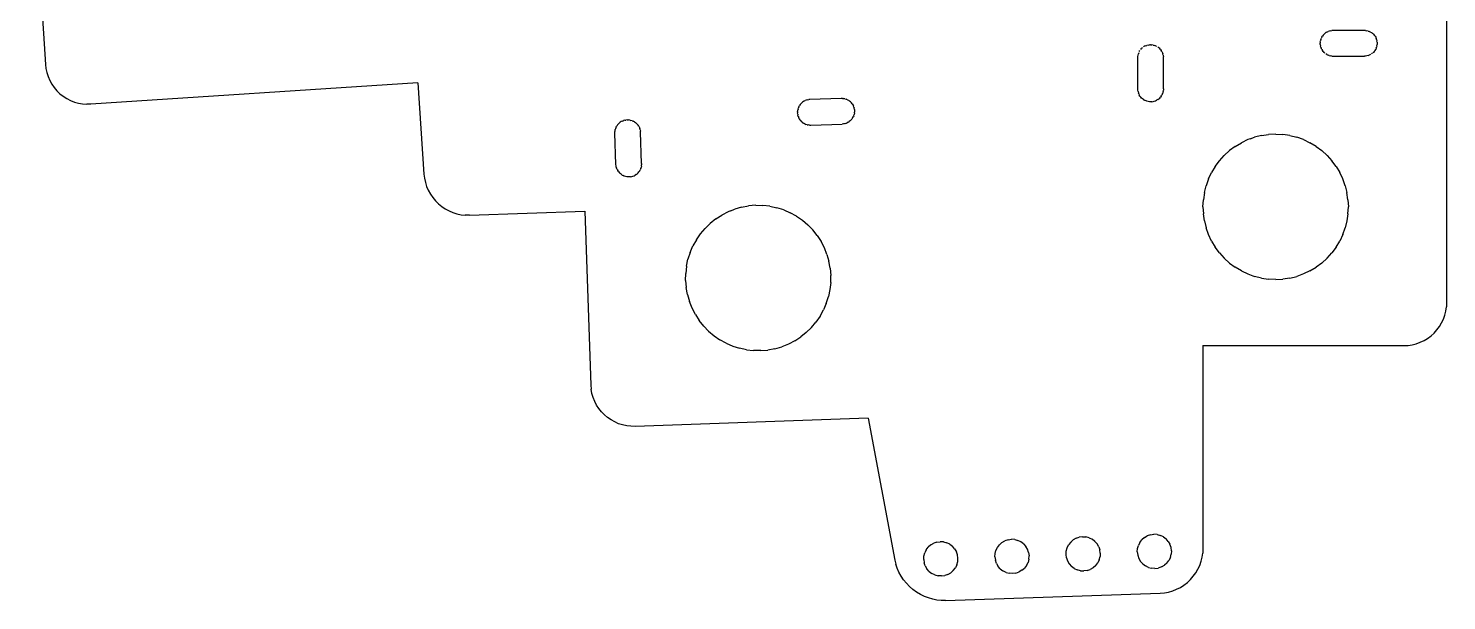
# Model space of a CAD drawing. Extents: x -47 to 67, y -58 to 58.
# Drawn here: x -39.74 to 10.02, y -58.28 to -38.21 of the extents above; entities that cross this region are included whole.
import ezdxf

# ---------------------------------------------------------------- set-up
doc = ezdxf.new("R2010")
doc.units = 0

msp = doc.modelspace()

# ---------------------------------------------------------------- linework, layer by layer
for p, q in [((10.025, -20.462, -0.015), (10.025, -47.833, -0.017)), ((-39.745, -30.339, 0.063), (-39.144, -39.47, 0.06)), ((5.826, -38.336, -0.013), (5.866, -38.318, -0.013)), ((5.908, -38.303, -0.013), (5.866, -38.318, -0.013)), ((5.951, -38.292, -0.013), (5.908, -38.303, -0.013)), ((5.951, -38.292, -0.013), (5.994, -38.285, -0.013)), ((6.039, -38.283, -0.013), (5.994, -38.285, -0.013)), ((7.139, -38.283, -0.013), (6.039, -38.283, -0.013)), ((7.183, -38.285, -0.013), (7.139, -38.283, -0.013)), ((7.183, -38.285, -0.013), (7.226, -38.292, -0.013)), ((7.269, -38.303, -0.013), (7.226, -38.292, -0.013)), ((7.269, -38.303, -0.013), (7.311, -38.318, -0.013)), ((7.351, -38.336, -0.013), (7.311, -38.318, -0.013)), ((-0.535, -38.819, -0.002), (-0.575, -38.838, -0.002)), ((-0.535, -38.819, -0.002), (-0.494, -38.804, -0.002)), ((-0.451, -38.793, -0.002), (-0.494, -38.804, -0.002)), ((-0.451, -38.793, -0.002), (-0.407, -38.787, -0.002)), ((-0.363, -38.784, -0.002), (-0.407, -38.787, -0.002)), ((-0.363, -38.784, -0.002), (-0.319, -38.787, -0.002)), ((-0.275, -38.793, -0.002), (-0.319, -38.787, -0.002)), ((-0.275, -38.793, -0.002), (-0.233, -38.804, -0.002)), ((-0.191, -38.819, -0.002), (-0.233, -38.804, -0.002)), ((-0.191, -38.819, -0.002), (-0.151, -38.838, -0.002)), ((5.591, -38.689, -0.012), (5.589, -38.733, -0.012)), ((5.591, -38.777, -0.012), (5.589, -38.733, -0.012)), ((5.591, -38.689, -0.012), (5.597, -38.645, -0.012)), ((5.591, -38.777, -0.012), (5.597, -38.821, -0.012)), ((5.608, -38.603, -0.012), (5.597, -38.645, -0.012)), ((5.608, -38.603, -0.012), (5.623, -38.561, -0.012)), ((5.642, -38.521, -0.012), (5.623, -38.561, -0.012)), ((5.642, -38.521, -0.012), (5.664, -38.483, -0.012)), ((5.691, -38.448, -0.013), (5.664, -38.483, -0.012)), ((5.691, -38.448, -0.013), (5.753, -38.385, -0.013)), ((5.753, -38.385, -0.013), (5.789, -38.359, -0.013)), ((5.826, -38.336, -0.013), (5.789, -38.359, -0.013)), ((7.351, -38.336, -0.013), (7.389, -38.359, -0.013)), ((7.424, -38.385, -0.013), (7.389, -38.359, -0.013)), ((7.457, -38.415, -0.013), (7.424, -38.385, -0.013)), ((7.457, -38.415, -0.013), (7.486, -38.448, -0.013)), ((7.513, -38.483, -0.013), (7.486, -38.448, -0.013)), ((7.513, -38.483, -0.013), (7.535, -38.521, -0.013)), ((7.535, -38.521, -0.013), (7.554, -38.561, -0.013)), ((7.569, -38.603, -0.013), (7.554, -38.561, -0.013)), ((7.569, -38.603, -0.013), (7.58, -38.645, -0.013)), ((7.586, -38.689, -0.013), (7.58, -38.645, -0.013)), ((7.58, -38.821, -0.012), (7.586, -38.777, -0.013)), ((7.586, -38.689, -0.013), (7.589, -38.733, -0.013)), ((7.589, -38.733, -0.013), (7.586, -38.777, -0.013)), ((-0.813, -39.234, -0.001), (-0.811, -39.19, -0.002)), ((-0.813, -40.334, 0), (-0.813, -39.234, -0.001)), ((-0.811, -39.19, -0.002), (-0.805, -39.147, -0.002)), ((-0.805, -39.147, -0.002), (-0.794, -39.104, -0.002)), ((-0.779, -39.062, -0.002), (-0.794, -39.104, -0.002)), ((-0.76, -39.022, -0.002), (-0.737, -38.984, -0.002)), ((-0.711, -38.949, -0.002), (-0.681, -38.916, -0.002)), ((-0.649, -38.887, -0.002), (-0.681, -38.916, -0.002)), ((-0.575, -38.838, -0.002), (-0.613, -38.86, -0.002)), ((-0.113, -38.86, -0.002), (-0.078, -38.887, -0.002)), ((-0.045, -38.916, -0.002), (-0.078, -38.887, -0.002)), ((-0.015, -38.949, -0.002), (-0.045, -38.916, -0.002)), ((-0.015, -38.949, -0.002), (0.011, -38.984, -0.002)), ((0.034, -39.022, -0.002), (0.011, -38.984, -0.002)), ((0.034, -39.022, -0.002), (0.052, -39.062, -0.002)), ((0.052, -39.062, -0.002), (0.067, -39.104, -0.002)), ((0.078, -39.147, -0.002), (0.067, -39.104, -0.002)), ((0.078, -39.147, -0.002), (0.085, -39.19, -0.002)), ((0.087, -39.234, -0.002), (0.085, -39.19, -0.002)), ((0.087, -40.334, 0), (0.087, -39.234, -0.002)), ((5.608, -38.864, -0.012), (5.597, -38.821, -0.012)), ((5.608, -38.864, -0.012), (5.623, -38.905, -0.012)), ((5.642, -38.945, -0.012), (5.623, -38.905, -0.012)), ((5.642, -38.945, -0.012), (5.664, -38.983, -0.012)), ((5.691, -39.019, -0.012), (5.664, -38.983, -0.012)), ((5.691, -39.019, -0.012), (5.72, -39.051, -0.012)), ((5.753, -39.081, -0.012), (5.72, -39.051, -0.012)), ((5.826, -39.13, -0.011), (5.789, -39.107, -0.012)), ((5.826, -39.13, -0.011), (5.866, -39.149, -0.011)), ((5.908, -39.164, -0.011), (5.866, -39.149, -0.011)), ((5.908, -39.164, -0.011), (5.951, -39.175, -0.011)), ((5.994, -39.181, -0.011), (5.951, -39.175, -0.011)), ((5.994, -39.181, -0.011), (6.039, -39.183, -0.011)), ((6.039, -39.183, -0.011), (7.139, -39.183, -0.012)), ((7.183, -39.181, -0.012), (7.139, -39.183, -0.012)), ((7.226, -39.175, -0.012), (7.183, -39.181, -0.012)), ((7.269, -39.164, -0.012), (7.226, -39.175, -0.012)), ((7.269, -39.164, -0.012), (7.311, -39.149, -0.012)), ((7.351, -39.13, -0.012), (7.311, -39.149, -0.012)), ((7.424, -39.081, -0.012), (7.389, -39.107, -0.012)), ((7.445, -39.062, -0.012), (7.457, -39.051, -0.012)), ((7.486, -39.019, -0.012), (7.457, -39.051, -0.012)), ((7.513, -38.983, -0.012), (7.486, -39.019, -0.012)), ((7.513, -38.983, -0.012), (7.535, -38.945, -0.012)), ((7.554, -38.905, -0.012), (7.535, -38.945, -0.012)), ((7.554, -38.905, -0.012), (7.569, -38.864, -0.012)), ((7.58, -38.821, -0.012), (7.569, -38.864, -0.012)), ((-39.144, -39.47, 0.06), (-39.127, -39.616, 0.06)), ((-39.127, -39.616, 0.06), (-39.096, -39.76, 0.06)), ((-39.096, -39.76, 0.06), (-39.051, -39.9, 0.059)), ((-39.051, -39.9, 0.059), (-38.992, -40.035, 0.059)), ((-38.992, -40.035, 0.059), (-38.921, -40.164, 0.059)), ((-38.921, -40.164, 0.059), (-38.837, -40.285, 0.059)), ((-38.837, -40.285, 0.059), (-38.742, -40.397, 0.059)), ((-26.08, -40.113, 0.038), (-37.549, -40.868, 0.057)), ((-26.08, -40.113, 0.038), (-25.862, -43.321, 0.037)), ((-38.742, -40.397, 0.059), (-38.636, -40.499, 0.059)), ((-38.636, -40.499, 0.059), (-38.521, -40.591, 0.058)), ((-38.521, -40.591, 0.058), (-38.397, -40.671, 0.058)), ((-38.397, -40.671, 0.058), (-38.266, -40.738, 0.058)), ((-38.266, -40.738, 0.058), (-38.129, -40.792, 0.058)), ((-38.129, -40.792, 0.058), (-37.987, -40.832, 0.057)), ((-12.6, -40.816, 0.066), (-12.565, -40.788, 0.066)), ((-12.528, -40.764, 0.065), (-12.565, -40.788, 0.066)), ((-12.528, -40.764, 0.065), (-12.489, -40.744, 0.065)), ((-12.448, -40.727, 0.065), (-12.489, -40.744, 0.065)), ((-12.406, -40.715, 0.065), (-12.448, -40.727, 0.065)), ((-12.406, -40.715, 0.065), (-12.362, -40.707, 0.065)), ((-12.318, -40.704, 0.065), (-12.362, -40.707, 0.065)), ((-11.219, -40.665, 0.065), (-12.318, -40.704, 0.065)), ((-11.175, -40.666, 0.065), (-11.219, -40.665, 0.065)), ((-11.175, -40.666, 0.065), (-11.131, -40.671, 0.065)), ((-11.088, -40.68, 0.065), (-11.131, -40.671, 0.065)), ((-11.088, -40.68, 0.065), (-11.045, -40.693, 0.065)), ((-11.005, -40.711, 0.065), (-11.045, -40.693, 0.065)), ((-11.005, -40.711, 0.065), (-10.966, -40.732, 0.065)), ((-10.93, -40.757, 0.065), (-10.966, -40.732, 0.065)), ((-10.896, -40.786, 0.065), (-10.93, -40.757, 0.065)), ((-10.896, -40.786, 0.065), (-10.865, -40.817, 0.065)), ((-0.811, -40.379, 0), (-0.813, -40.334, 0)), ((-0.805, -40.422, 0), (-0.811, -40.379, 0)), ((-0.805, -40.422, 0), (-0.794, -40.465, 0.001)), ((-0.779, -40.507, 0.001), (-0.794, -40.465, 0.001)), ((-0.779, -40.507, 0.001), (-0.76, -40.547, 0.001)), ((-0.737, -40.584, 0.001), (-0.76, -40.547, 0.001)), ((-0.737, -40.584, 0.001), (-0.711, -40.62, 0.001)), ((-0.681, -40.653, 0.001), (-0.711, -40.62, 0.001)), ((-0.649, -40.682, 0.001), (-0.681, -40.653, 0.001)), ((-0.613, -40.709, 0.001), (-0.649, -40.682, 0.001)), ((-0.613, -40.709, 0.001), (-0.575, -40.731, 0.001)), ((-0.494, -40.765, 0.001), (-0.575, -40.731, 0.001)), ((-0.451, -40.776, 0.001), (-0.494, -40.765, 0.001)), ((-0.407, -40.782, 0.001), (-0.451, -40.776, 0.001)), ((-0.363, -40.784, 0.001), (-0.407, -40.782, 0.001)), ((-0.319, -40.782, 0.001), (-0.363, -40.784, 0.001)), ((-0.319, -40.782, 0.001), (-0.275, -40.776, 0.001)), ((-0.275, -40.776, 0.001), (-0.233, -40.765, 0.001)), ((-0.233, -40.765, 0.001), (-0.191, -40.75, 0.001)), ((-0.191, -40.75, 0.001), (-0.151, -40.731, 0.001)), ((-0.113, -40.709, 0.001), (-0.151, -40.731, 0.001)), ((-0.113, -40.709, 0.001), (-0.078, -40.682, 0.001)), ((-0.078, -40.682, 0.001), (-0.045, -40.653, 0.001)), ((-0.045, -40.653, 0.001), (-0.015, -40.62, 0.001)), ((0.011, -40.584, 0), (-0.015, -40.62, 0.001)), ((0.011, -40.584, 0), (0.034, -40.547, 0)), ((0.052, -40.507, 0), (0.034, -40.547, 0)), ((0.052, -40.507, 0), (0.067, -40.465, 0)), ((0.078, -40.422, 0), (0.067, -40.465, 0)), ((0.078, -40.422, 0), (0.085, -40.379, 0)), ((0.087, -40.334, 0), (0.085, -40.379, 0)), ((-37.987, -40.832, 0.057), (-37.843, -40.859, 0.057)), ((-37.843, -40.859, 0.057), (-37.696, -40.871, 0.057)), ((-37.549, -40.868, 0.057), (-37.696, -40.871, 0.057)), ((-12.751, -41.125, 0.066), (-12.752, -41.169, 0.066)), ((-12.748, -41.213, 0.066), (-12.752, -41.169, 0.066)), ((-12.751, -41.125, 0.066), (-12.747, -41.081, 0.066)), ((-12.748, -41.213, 0.066), (-12.74, -41.256, 0.066)), ((-12.737, -41.038, 0.066), (-12.747, -41.081, 0.066)), ((-12.728, -41.299, 0.066), (-12.74, -41.256, 0.066)), ((-12.737, -41.038, 0.066), (-12.724, -40.996, 0.066)), ((-12.728, -41.299, 0.066), (-12.712, -41.34, 0.066)), ((-12.706, -40.955, 0.066), (-12.724, -40.996, 0.066)), ((-12.706, -40.955, 0.066), (-12.685, -40.916, 0.066)), ((-12.66, -40.88, 0.066), (-12.685, -40.916, 0.066)), ((-12.66, -40.88, 0.066), (-12.631, -40.846, 0.066)), ((-12.631, -40.846, 0.066), (-12.6, -40.816, 0.066)), ((-10.838, -40.852, 0.065), (-10.865, -40.817, 0.065)), ((-10.838, -40.852, 0.065), (-10.814, -40.889, 0.065)), ((-10.814, -40.889, 0.065), (-10.794, -40.928, 0.065)), ((-10.782, -41.272, 0.066), (-10.799, -41.313, 0.066)), ((-10.777, -40.969, 0.065), (-10.794, -40.928, 0.065)), ((-10.782, -41.272, 0.066), (-10.768, -41.23, 0.066)), ((-10.777, -40.969, 0.065), (-10.765, -41.012, 0.065)), ((-10.759, -41.187, 0.066), (-10.768, -41.23, 0.066)), ((-10.757, -41.055, 0.065), (-10.765, -41.012, 0.065)), ((-10.759, -41.187, 0.066), (-10.754, -41.143, 0.066)), ((-10.757, -41.055, 0.065), (-10.753, -41.099, 0.066)), ((-10.753, -41.099, 0.066), (-10.754, -41.143, 0.066)), ((-19.163, -41.841, 0.028), (-19.158, -41.797, 0.028)), ((-19.158, -41.797, 0.028), (-19.149, -41.754, 0.028)), ((-19.135, -41.712, 0.028), (-19.149, -41.754, 0.028)), ((-19.135, -41.712, 0.028), (-19.118, -41.671, 0.028)), ((-19.118, -41.671, 0.028), (-19.096, -41.633, 0.028)), ((-19.071, -41.596, 0.028), (-19.096, -41.633, 0.028)), ((-19.071, -41.596, 0.028), (-19.043, -41.563, 0.027)), ((-19.011, -41.532, 0.027), (-19.043, -41.563, 0.027)), ((-19.011, -41.532, 0.027), (-18.977, -41.504, 0.027)), ((-18.94, -41.48, 0.027), (-18.977, -41.504, 0.027)), ((-18.9, -41.46, 0.027), (-18.94, -41.48, 0.027)), ((-18.9, -41.46, 0.027), (-18.859, -41.444, 0.027)), ((-18.817, -41.432, 0.027), (-18.859, -41.444, 0.027)), ((-18.817, -41.432, 0.027), (-18.773, -41.424, 0.027)), ((-18.729, -41.42, 0.027), (-18.773, -41.424, 0.027)), ((-18.729, -41.42, 0.027), (-18.685, -41.421, 0.027)), ((-18.641, -41.425, 0.027), (-18.685, -41.421, 0.027)), ((-18.641, -41.425, 0.027), (-18.598, -41.435, 0.027)), ((-18.556, -41.448, 0.027), (-18.598, -41.435, 0.027)), ((-18.556, -41.448, 0.027), (-18.516, -41.466, 0.027)), ((-18.477, -41.487, 0.027), (-18.516, -41.466, 0.027)), ((-18.477, -41.487, 0.027), (-18.44, -41.512, 0.027)), ((-18.407, -41.541, 0.027), (-18.44, -41.512, 0.027)), ((-18.376, -41.572, 0.027), (-18.407, -41.541, 0.027)), ((-18.376, -41.572, 0.027), (-18.348, -41.607, 0.027)), ((-18.324, -41.644, 0.027), (-18.348, -41.607, 0.027)), ((-18.324, -41.644, 0.027), (-18.304, -41.683, 0.027)), ((-18.304, -41.683, 0.027), (-18.288, -41.724, 0.028)), ((-18.276, -41.766, 0.028), (-18.288, -41.724, 0.028)), ((-18.276, -41.766, 0.028), (-18.268, -41.81, 0.028)), ((-12.692, -41.379, 0.067), (-12.712, -41.34, 0.066)), ((-12.692, -41.379, 0.067), (-12.668, -41.416, 0.067)), ((-12.64, -41.451, 0.067), (-12.668, -41.416, 0.067)), ((-12.64, -41.451, 0.067), (-12.609, -41.482, 0.067)), ((-12.576, -41.511, 0.067), (-12.609, -41.482, 0.067)), ((-12.576, -41.511, 0.067), (-12.539, -41.536, 0.067)), ((-12.501, -41.557, 0.067), (-12.539, -41.536, 0.067)), ((-12.501, -41.557, 0.067), (-12.46, -41.575, 0.067)), ((-12.418, -41.588, 0.067), (-12.46, -41.575, 0.067)), ((-12.418, -41.588, 0.067), (-12.375, -41.597, 0.067)), ((-12.331, -41.602, 0.067), (-12.375, -41.597, 0.067)), ((-12.331, -41.602, 0.067), (-12.287, -41.603, 0.067)), ((-12.287, -41.603, 0.067), (-11.187, -41.565, 0.066)), ((-11.143, -41.561, 0.066), (-11.187, -41.565, 0.066)), ((-11.1, -41.553, 0.066), (-11.143, -41.561, 0.066)), ((-11.057, -41.541, 0.066), (-11.1, -41.553, 0.066)), ((-11.057, -41.541, 0.066), (-11.016, -41.524, 0.066)), ((-10.977, -41.504, 0.066), (-11.016, -41.524, 0.066)), ((-10.977, -41.504, 0.066), (-10.94, -41.48, 0.066)), ((-10.906, -41.453, 0.066), (-10.94, -41.48, 0.066)), ((-10.906, -41.453, 0.066), (-10.885, -41.433, 0.066)), ((-10.885, -41.433, 0.066), (-10.874, -41.422, 0.066)), ((-10.845, -41.388, 0.066), (-10.874, -41.422, 0.066)), ((-10.82, -41.352, 0.066), (-10.845, -41.388, 0.066)), ((-10.82, -41.352, 0.066), (-10.799, -41.313, 0.066)), ((-19.163, -41.885, 0.028), (-19.163, -41.841, 0.028)), ((-19.125, -42.985, 0.03), (-19.163, -41.885, 0.028)), ((-18.264, -41.854, 0.028), (-18.268, -41.81, 0.028)), ((-18.226, -42.953, 0.03), (-18.264, -41.854, 0.028)), ((2.608, -42.347, -0.004), (2.822, -42.218, -0.004)), ((3.049, -42.111, -0.004), (2.822, -42.218, -0.004)), ((3.132, -42.081, -0.004), (3.049, -42.111, -0.004)), ((3.132, -42.081, -0.004), (3.284, -42.027, -0.005)), ((3.527, -41.966, -0.005), (3.284, -42.027, -0.005)), ((3.527, -41.966, -0.005), (3.775, -41.929, -0.005)), ((4.025, -41.917, -0.006), (3.775, -41.929, -0.005)), ((4.025, -41.917, -0.006), (4.274, -41.929, -0.006)), ((4.522, -41.966, -0.007), (4.274, -41.929, -0.006)), ((4.522, -41.966, -0.007), (4.765, -42.027, -0.007)), ((5, -42.111, -0.007), (4.765, -42.027, -0.007)), ((5, -42.111, -0.007), (5.227, -42.218, -0.008)), ((5.441, -42.347, -0.008), (5.227, -42.218, -0.008)), ((2.053, -42.849, -0.003), (2.221, -42.664, -0.003)), ((2.221, -42.664, -0.003), (2.407, -42.496, -0.003)), ((2.608, -42.347, -0.004), (2.407, -42.496, -0.003)), ((5.441, -42.347, -0.008), (5.642, -42.496, -0.009)), ((5.642, -42.496, -0.009), (5.828, -42.664, -0.009)), ((5.828, -42.664, -0.009), (5.996, -42.849, -0.009)), ((-19.121, -43.029, 0.03), (-19.125, -42.985, 0.03)), ((-19.113, -43.072, 0.03), (-19.121, -43.029, 0.03)), ((-19.113, -43.072, 0.03), (-19.101, -43.115, 0.03)), ((-19.085, -43.156, 0.03), (-19.101, -43.115, 0.03)), ((-19.085, -43.156, 0.03), (-19.064, -43.195, 0.03)), ((-19.04, -43.232, 0.03), (-19.064, -43.195, 0.03)), ((-19.04, -43.232, 0.03), (-19.013, -43.266, 0.03)), ((-18.982, -43.298, 0.03), (-19.013, -43.266, 0.03)), ((-18.948, -43.327, 0.03), (-18.982, -43.298, 0.03)), ((-18.378, -43.307, 0.03), (-18.346, -43.276, 0.03)), ((-18.346, -43.276, 0.03), (-18.318, -43.242, 0.03)), ((-18.293, -43.206, 0.03), (-18.318, -43.242, 0.03)), ((-18.293, -43.206, 0.03), (-18.271, -43.167, 0.03)), ((-18.254, -43.127, 0.03), (-18.271, -43.167, 0.03)), ((-18.254, -43.127, 0.03), (-18.24, -43.084, 0.03)), ((-18.231, -43.041, 0.03), (-18.24, -43.084, 0.03)), ((-18.231, -43.041, 0.03), (-18.226, -42.997, 0.03)), ((-18.226, -42.953, 0.03), (-18.226, -42.997, 0.03)), ((1.669, -43.491, -0.002), (1.776, -43.265, -0.003)), ((1.904, -43.05, -0.003), (1.776, -43.265, -0.003)), ((1.904, -43.05, -0.003), (2.053, -42.849, -0.003)), ((6.145, -43.05, -0.01), (5.996, -42.849, -0.009)), ((6.145, -43.05, -0.01), (6.273, -43.265, -0.01)), ((6.38, -43.491, -0.01), (6.273, -43.265, -0.01)), ((-25.862, -43.321, 0.037), (-25.846, -43.467, 0.037)), ((-25.846, -43.467, 0.037), (-25.814, -43.612, 0.037)), ((-25.814, -43.612, 0.037), (-25.769, -43.753, 0.037)), ((-25.769, -43.753, 0.037), (-25.711, -43.889, 0.037)), ((-18.912, -43.352, 0.03), (-18.948, -43.327, 0.03)), ((-18.912, -43.352, 0.03), (-18.873, -43.373, 0.03)), ((-18.833, -43.39, 0.03), (-18.873, -43.373, 0.03)), ((-18.791, -43.404, 0.03), (-18.833, -43.39, 0.03)), ((-18.748, -43.413, 0.03), (-18.791, -43.404, 0.03)), ((-18.704, -43.418, 0.03), (-18.748, -43.413, 0.03)), ((-18.66, -43.419, 0.03), (-18.704, -43.418, 0.03)), ((-18.616, -43.415, 0.03), (-18.66, -43.419, 0.03)), ((-18.616, -43.415, 0.03), (-18.572, -43.407, 0.03)), ((-18.572, -43.407, 0.03), (-18.53, -43.395, 0.03)), ((-18.53, -43.395, 0.03), (-18.489, -43.378, 0.03)), ((-18.489, -43.378, 0.03), (-18.449, -43.358, 0.03)), ((-18.412, -43.334, 0.03), (-18.449, -43.358, 0.03)), ((-18.412, -43.334, 0.03), (-18.378, -43.307, 0.03)), ((1.524, -43.969, -0.002), (1.584, -43.727, -0.002)), ((1.669, -43.491, -0.002), (1.584, -43.727, -0.002)), ((6.465, -43.727, -0.01), (6.38, -43.491, -0.01)), ((6.465, -43.727, -0.01), (6.526, -43.969, -0.01)), ((-25.711, -43.889, 0.037), (-25.639, -44.02, 0.037)), ((-25.639, -44.02, 0.037), (-25.555, -44.143, 0.036)), ((-25.555, -44.143, 0.036), (-25.46, -44.258, 0.036)), ((-25.46, -44.258, 0.036), (-25.354, -44.364, 0.036)), ((1.475, -44.467, -0.002), (1.487, -44.217, -0.002)), ((1.524, -43.969, -0.002), (1.487, -44.217, -0.002)), ((6.562, -44.217, -0.011), (6.526, -43.969, -0.01)), ((6.562, -44.217, -0.011), (6.575, -44.467, -0.011)), ((-25.354, -44.364, 0.036), (-25.238, -44.459, 0.036)), ((-25.238, -44.459, 0.036), (-25.114, -44.542, 0.036)), ((-25.114, -44.542, 0.036), (-24.983, -44.613, 0.035)), ((-24.983, -44.613, 0.035), (-24.846, -44.671, 0.035)), ((-24.846, -44.671, 0.035), (-24.704, -44.716, 0.035)), ((-24.704, -44.716, 0.035), (-24.559, -44.747, 0.035)), ((-24.559, -44.747, 0.035), (-24.412, -44.763, 0.034)), ((-24.265, -44.765, 0.034), (-24.412, -44.763, 0.034)), ((-24.265, -44.765, 0.034), (-20.219, -44.624, 0.028)), ((-20.219, -44.624, 0.028), (-20.006, -50.72, 0.043)), ((-15.623, -44.893, 0.074), (-15.413, -44.757, 0.074)), ((-15.19, -44.642, 0.074), (-15.413, -44.757, 0.074)), ((-15.109, -44.61, 0.073), (-15.19, -44.642, 0.074)), ((-15.109, -44.61, 0.073), (-14.958, -44.55, 0.073)), ((-14.717, -44.481, 0.073), (-14.958, -44.55, 0.073)), ((-14.717, -44.481, 0.073), (-14.471, -44.435, 0.072)), ((-14.222, -44.414, 0.072), (-14.471, -44.435, 0.072)), ((-14.222, -44.414, 0.072), (-13.972, -44.418, 0.072)), ((-13.723, -44.446, 0.071), (-13.972, -44.418, 0.072)), ((-13.723, -44.446, 0.071), (-13.478, -44.498, 0.071)), ((-13.24, -44.574, 0.07), (-13.478, -44.498, 0.071)), ((-13.24, -44.574, 0.07), (-13.01, -44.673, 0.07)), ((-12.791, -44.794, 0.07), (-13.01, -44.673, 0.07)), ((1.475, -44.467, -0.002), (1.487, -44.717, -0.002)), ((1.524, -44.964, -0.003), (1.487, -44.717, -0.002)), ((6.562, -44.717, -0.011), (6.526, -44.964, -0.011)), ((6.562, -44.717, -0.011), (6.575, -44.467, -0.011)), ((-16.159, -45.415, 0.075), (-15.998, -45.224, 0.075)), ((-15.998, -45.224, 0.075), (-15.819, -45.049, 0.074)), ((-15.623, -44.893, 0.074), (-15.819, -45.049, 0.074)), ((-12.791, -44.794, 0.07), (-12.585, -44.936, 0.069)), ((-12.585, -44.936, 0.069), (-12.394, -45.098, 0.069)), ((-12.394, -45.098, 0.069), (-12.22, -45.277, 0.069)), ((-12.064, -45.473, 0.068), (-12.22, -45.277, 0.069)), ((1.524, -44.964, -0.003), (1.584, -45.207, -0.003)), ((1.669, -45.443, -0.003), (1.584, -45.207, -0.003)), ((6.38, -45.443, -0.011), (6.465, -45.207, -0.011)), ((6.526, -44.964, -0.011), (6.465, -45.207, -0.011)), ((-16.301, -45.621, 0.075), (-16.423, -45.84, 0.075)), ((-16.301, -45.621, 0.075), (-16.159, -45.415, 0.075)), ((-12.064, -45.473, 0.068), (-11.927, -45.683, 0.068)), ((-11.813, -45.905, 0.068), (-11.927, -45.683, 0.068)), ((1.776, -45.669, -0.003), (1.669, -45.443, -0.003)), ((1.776, -45.669, -0.003), (1.904, -45.884, -0.003)), ((6.145, -45.884, -0.01), (6.273, -45.669, -0.011)), ((6.38, -45.443, -0.011), (6.273, -45.669, -0.011)), ((-16.522, -46.07, 0.075), (-16.598, -46.308, 0.075)), ((-16.522, -46.07, 0.075), (-16.423, -45.84, 0.075)), ((-11.72, -46.138, 0.067), (-11.813, -45.905, 0.068)), ((-11.72, -46.138, 0.067), (-11.651, -46.378, 0.067)), ((2.053, -46.085, -0.004), (1.904, -45.884, -0.003)), ((2.053, -46.085, -0.004), (2.221, -46.27, -0.004)), ((2.221, -46.27, -0.004), (2.407, -46.438, -0.004)), ((5.828, -46.27, -0.01), (5.642, -46.438, -0.01)), ((5.828, -46.27, -0.01), (5.996, -46.085, -0.01)), ((6.145, -45.884, -0.01), (5.996, -46.085, -0.01)), ((-16.65, -46.553, 0.075), (-16.678, -46.802, 0.075)), ((-16.65, -46.553, 0.075), (-16.598, -46.308, 0.075)), ((-11.606, -46.624, 0.067), (-11.651, -46.378, 0.067)), ((-11.606, -46.624, 0.067), (-11.585, -46.874, 0.067)), ((2.407, -46.438, -0.004), (2.608, -46.587, -0.005)), ((2.822, -46.716, -0.005), (2.608, -46.587, -0.005)), ((2.822, -46.716, -0.005), (3.049, -46.823, -0.006)), ((5.227, -46.716, -0.009), (5, -46.823, -0.009)), ((5.227, -46.716, -0.009), (5.441, -46.587, -0.009)), ((5.642, -46.438, -0.01), (5.441, -46.587, -0.009)), ((-16.681, -47.052, 0.075), (-16.678, -46.802, 0.075)), ((-16.681, -47.052, 0.075), (-16.66, -47.301, 0.075)), ((-11.588, -47.124, 0.067), (-11.616, -47.373, 0.067)), ((-11.588, -47.124, 0.067), (-11.585, -46.874, 0.067)), ((3.049, -46.823, -0.006), (3.284, -46.907, -0.006)), ((3.527, -46.968, -0.006), (3.284, -46.907, -0.006)), ((3.527, -46.968, -0.006), (3.775, -47.005, -0.007)), ((4.025, -47.017, -0.007), (3.775, -47.005, -0.007)), ((4.025, -47.017, -0.007), (4.274, -47.005, -0.008)), ((4.522, -46.968, -0.008), (4.274, -47.005, -0.008)), ((4.522, -46.968, -0.008), (4.765, -46.907, -0.008)), ((5, -46.823, -0.009), (4.765, -46.907, -0.008)), ((-16.615, -47.547, 0.075), (-16.66, -47.301, 0.075)), ((-16.615, -47.547, 0.075), (-16.546, -47.788, 0.075)), ((-11.745, -47.856, 0.067), (-11.668, -47.617, 0.067)), ((-11.616, -47.373, 0.067), (-11.668, -47.617, 0.067)), ((-16.453, -48.02, 0.075), (-16.546, -47.788, 0.075)), ((-16.339, -48.243, 0.074), (-16.453, -48.02, 0.075)), ((-16.339, -48.243, 0.074), (-16.203, -48.453, 0.074)), ((-11.965, -48.305, 0.067), (-11.844, -48.086, 0.067)), ((-11.745, -47.856, 0.067), (-11.844, -48.086, 0.067)), ((9.91, -48.407, -0.017), (9.96, -48.268, -0.017)), ((9.96, -48.268, -0.017), (9.996, -48.126, -0.017)), ((9.996, -48.126, -0.017), (10.017, -47.98, -0.017)), ((10.025, -47.833, -0.017), (10.017, -47.98, -0.017)), ((-16.047, -48.648, 0.074), (-16.203, -48.453, 0.074)), ((-16.047, -48.648, 0.074), (-15.872, -48.828, 0.073)), ((-12.268, -48.702, 0.068), (-12.448, -48.876, 0.068)), ((-12.268, -48.702, 0.068), (-12.107, -48.511, 0.067)), ((-11.965, -48.305, 0.067), (-12.107, -48.511, 0.067)), ((9.684, -48.785, -0.016), (9.772, -48.666, -0.016)), ((9.772, -48.666, -0.016), (9.847, -48.54, -0.016)), ((9.847, -48.54, -0.016), (9.91, -48.407, -0.017)), ((-15.872, -48.828, 0.073), (-15.681, -48.989, 0.073)), ((-15.681, -48.989, 0.073), (-15.475, -49.131, 0.073)), ((-15.256, -49.252, 0.072), (-15.475, -49.131, 0.073)), ((-15.256, -49.252, 0.072), (-15.026, -49.351, 0.072)), ((-12.853, -49.168, 0.068), (-13.076, -49.283, 0.069)), ((-12.853, -49.168, 0.068), (-12.643, -49.032, 0.068)), ((-12.448, -48.876, 0.068), (-12.643, -49.032, 0.068)), ((8.817, -49.304, -0.016), (8.96, -49.268, -0.016)), ((8.96, -49.268, -0.016), (9.099, -49.219, -0.016)), ((9.099, -49.219, -0.016), (9.232, -49.156, -0.016)), ((9.232, -49.156, -0.016), (9.358, -49.08, -0.016)), ((9.358, -49.08, -0.016), (9.476, -48.992, -0.016)), ((9.476, -48.992, -0.016), (9.585, -48.894, -0.016)), ((9.585, -48.894, -0.016), (9.684, -48.785, -0.016)), ((-15.026, -49.351, 0.072), (-14.788, -49.427, 0.072)), ((-14.543, -49.48, 0.071), (-14.788, -49.427, 0.072)), ((-14.543, -49.48, 0.071), (-14.294, -49.508, 0.071)), ((-14.044, -49.511, 0.07), (-14.294, -49.508, 0.071)), ((-14.044, -49.511, 0.07), (-13.795, -49.49, 0.07)), ((-13.549, -49.445, 0.07), (-13.795, -49.49, 0.07)), ((-13.549, -49.445, 0.07), (-13.308, -49.376, 0.069)), ((-13.076, -49.283, 0.069), (-13.308, -49.376, 0.069)), ((1.475, -49.333, -0.009), (8.525, -49.333, -0.016)), ((1.475, -49.333, -0.009), (1.475, -56.464, -0.002)), ((8.525, -49.333, -0.016), (8.672, -49.326, -0.016)), ((8.672, -49.326, -0.016), (8.817, -49.304, -0.016)), ((-20.006, -50.72, 0.043), (-19.993, -50.867, 0.044)), ((-19.967, -51.012, 0.044), (-19.993, -50.867, 0.044)), ((-19.926, -51.153, 0.044), (-19.967, -51.012, 0.044)), ((-19.872, -51.29, 0.045), (-19.926, -51.153, 0.044)), ((-19.804, -51.421, 0.045), (-19.872, -51.29, 0.045)), ((-19.724, -51.544, 0.045), (-19.804, -51.421, 0.045)), ((-19.632, -51.659, 0.045), (-19.724, -51.544, 0.045)), ((-19.53, -51.765, 0.045), (-19.632, -51.659, 0.045)), ((-19.417, -51.86, 0.045), (-19.53, -51.765, 0.045)), ((-19.296, -51.943, 0.045), (-19.417, -51.86, 0.045)), ((-19.167, -52.014, 0.045), (-19.296, -51.943, 0.045)), ((-19.032, -52.073, 0.045), (-19.167, -52.014, 0.045)), ((-18.892, -52.117, 0.045), (-19.032, -52.073, 0.045)), ((-18.748, -52.148, 0.045), (-18.892, -52.117, 0.045)), ((-18.601, -52.165, 0.045), (-18.748, -52.148, 0.045)), ((-18.454, -52.167, 0.045), (-18.601, -52.165, 0.045)), ((-10.277, -51.881, 0.034), (-18.454, -52.167, 0.045)), ((-10.277, -51.881, 0.034), (-9.34, -56.857, 0.022)), ((-7.864, -56.23, 0.007), (-7.975, -56.268, 0.007)), ((-7.864, -56.23, 0.007), (-7.747, -56.214, 0.007)), ((-7.63, -56.222, 0.006), (-7.747, -56.214, 0.007)), ((-7.63, -56.222, 0.006), (-7.516, -56.252, 0.006)), ((-5.579, -56.24, 0.005), (-5.477, -56.181, 0.005)), ((-5.365, -56.143, 0.005), (-5.477, -56.181, 0.005)), ((-5.365, -56.143, 0.005), (-5.249, -56.127, 0.005)), ((-5.132, -56.134, 0.005), (-5.249, -56.127, 0.005)), ((-5.132, -56.134, 0.005), (-5.018, -56.165, 0.005)), ((-4.912, -56.216, 0.005), (-5.018, -56.165, 0.005)), ((-4.819, -56.288, 0.005), (-4.912, -56.216, 0.005)), ((-3.168, -56.23, 0.003), (-3.24, -56.324, 0.004)), ((-3.168, -56.23, 0.003), (-3.08, -56.152, 0.003)), ((-2.978, -56.093, 0.003), (-3.08, -56.152, 0.003)), ((-2.978, -56.093, 0.003), (-2.867, -56.055, 0.003)), ((-2.75, -56.04, 0.003), (-2.867, -56.055, 0.003)), ((-2.75, -56.04, 0.003), (-2.633, -56.047, 0.003)), ((-2.519, -56.077, 0.003), (-2.633, -56.047, 0.003)), ((-2.519, -56.077, 0.003), (-2.414, -56.129, 0.003)), ((-2.32, -56.201, 0.003), (-2.414, -56.129, 0.003)), ((-2.32, -56.201, 0.003), (-2.243, -56.289, 0.003)), ((-0.741, -56.236, 0.002), (-0.793, -56.342, 0.002)), ((-0.741, -56.236, 0.002), (-0.67, -56.143, 0.002)), ((-0.582, -56.065, 0.002), (-0.67, -56.143, 0.002)), ((-0.582, -56.065, 0.002), (-0.48, -56.006, 0.001)), ((-0.369, -55.968, 0.001), (-0.48, -56.006, 0.001)), ((-0.369, -55.968, 0.001), (-0.252, -55.952, 0.001)), ((-0.135, -55.96, 0.001), (-0.252, -55.952, 0.001)), ((-0.135, -55.96, 0.001), (-0.021, -55.99, 0.001)), ((0.085, -56.042, 0.001), (-0.021, -55.99, 0.001)), ((0.085, -56.042, 0.001), (0.178, -56.113, 0.001)), ((0.256, -56.202, 0.001), (0.178, -56.113, 0.001)), ((0.256, -56.202, 0.001), (0.315, -56.303, 0.001)), ((-8.326, -56.835, 0.007), (-8.319, -56.717, 0.007)), ((-8.319, -56.717, 0.007), (-8.288, -56.604, 0.007)), ((-8.237, -56.498, 0.007), (-8.288, -56.604, 0.007)), ((-8.237, -56.498, 0.007), (-8.165, -56.405, 0.007)), ((-8.077, -56.327, 0.007), (-8.165, -56.405, 0.007)), ((-8.077, -56.327, 0.007), (-7.975, -56.268, 0.007)), ((-7.411, -56.304, 0.006), (-7.516, -56.252, 0.006)), ((-7.411, -56.304, 0.006), (-7.317, -56.375, 0.006)), ((-7.24, -56.463, 0.006), (-7.317, -56.375, 0.006)), ((-7.24, -56.463, 0.006), (-7.18, -56.565, 0.006)), ((-7.142, -56.676, 0.006), (-7.18, -56.565, 0.006)), ((-7.127, -56.793, 0.006), (-7.142, -56.676, 0.006)), ((-5.828, -56.748, 0.006), (-5.82, -56.63, 0.005)), ((-5.82, -56.63, 0.005), (-5.79, -56.517, 0.005)), ((-5.79, -56.517, 0.005), (-5.738, -56.411, 0.005)), ((-5.738, -56.411, 0.005), (-5.667, -56.317, 0.005)), ((-5.579, -56.24, 0.005), (-5.667, -56.317, 0.005)), ((-4.819, -56.288, 0.005), (-4.741, -56.376, 0.005)), ((-4.682, -56.478, 0.005), (-4.741, -56.376, 0.005)), ((-4.644, -56.589, 0.005), (-4.682, -56.478, 0.005)), ((-4.644, -56.589, 0.005), (-4.628, -56.706, 0.005)), ((-4.636, -56.823, 0.005), (-4.628, -56.706, 0.005)), ((-3.329, -56.66, 0.004), (-3.322, -56.543, 0.004)), ((-3.314, -56.777, 0.004), (-3.329, -56.66, 0.004)), ((-3.322, -56.543, 0.004), (-3.292, -56.429, 0.004)), ((-3.292, -56.429, 0.004), (-3.24, -56.324, 0.004)), ((-2.184, -56.391, 0.003), (-2.243, -56.289, 0.003)), ((-2.184, -56.391, 0.003), (-2.145, -56.502, 0.003)), ((-2.167, -56.85, 0.003), (-2.137, -56.736, 0.003)), ((-2.13, -56.618, 0.003), (-2.145, -56.502, 0.003)), ((-2.13, -56.618, 0.003), (-2.137, -56.736, 0.003)), ((-0.831, -56.573, 0.002), (-0.823, -56.456, 0.002)), ((-0.831, -56.573, 0.002), (-0.815, -56.69, 0.002)), ((-0.823, -56.456, 0.002), (-0.793, -56.342, 0.002)), ((-0.815, -56.69, 0.002), (-0.777, -56.801, 0.002)), ((0.353, -56.415, 0.001), (0.315, -56.303, 0.001)), ((0.331, -56.762, 0.001), (0.361, -56.649, 0.001)), ((0.369, -56.531, 0.001), (0.353, -56.415, 0.001)), ((0.369, -56.531, 0.001), (0.361, -56.649, 0.001)), ((1.446, -56.757, -0.002), (1.467, -56.611, -0.002)), ((1.475, -56.464, -0.002), (1.467, -56.611, -0.002)), ((-9.34, -56.857, 0.022), (-9.305, -57.002, 0.022)), ((-9.257, -57.144, 0.021), (-9.305, -57.002, 0.022)), ((-9.195, -57.283, 0.021), (-9.257, -57.144, 0.021)), ((-8.326, -56.835, 0.007), (-8.31, -56.951, 0.007)), ((-8.272, -57.063, 0.007), (-8.31, -56.951, 0.007)), ((-8.272, -57.063, 0.007), (-8.213, -57.164, 0.007)), ((-8.136, -57.253, 0.007), (-8.213, -57.164, 0.007)), ((-7.288, -57.223, 0.007), (-7.376, -57.301, 0.007)), ((-7.288, -57.223, 0.007), (-7.216, -57.13, 0.007)), ((-7.164, -57.024, 0.007), (-7.216, -57.13, 0.007)), ((-7.164, -57.024, 0.007), (-7.134, -56.91, 0.007)), ((-7.134, -56.91, 0.007), (-7.127, -56.793, 0.006)), ((-5.828, -56.748, 0.006), (-5.812, -56.864, 0.006)), ((-5.774, -56.975, 0.006), (-5.812, -56.864, 0.006)), ((-5.774, -56.975, 0.006), (-5.715, -57.077, 0.006)), ((-5.637, -57.165, 0.006), (-5.715, -57.077, 0.006)), ((-5.637, -57.165, 0.006), (-5.544, -57.237, 0.006)), ((-4.877, -57.214, 0.005), (-4.979, -57.273, 0.005)), ((-4.877, -57.214, 0.005), (-4.789, -57.136, 0.005)), ((-4.718, -57.042, 0.005), (-4.789, -57.136, 0.005)), ((-4.718, -57.042, 0.005), (-4.666, -56.937, 0.005)), ((-4.636, -56.823, 0.005), (-4.666, -56.937, 0.005)), ((-3.314, -56.777, 0.004), (-3.275, -56.888, 0.004)), ((-3.275, -56.888, 0.004), (-3.216, -56.99, 0.004)), ((-3.216, -56.99, 0.004), (-3.139, -57.078, 0.004)), ((-3.045, -57.15, 0.004), (-3.139, -57.078, 0.004)), ((-3.045, -57.15, 0.004), (-2.94, -57.201, 0.004)), ((-2.826, -57.232, 0.004), (-2.94, -57.201, 0.004)), ((-2.826, -57.232, 0.004), (-2.709, -57.239, 0.004)), ((-2.592, -57.223, 0.004), (-2.709, -57.239, 0.004)), ((-2.592, -57.223, 0.004), (-2.481, -57.185, 0.004)), ((-2.379, -57.126, 0.003), (-2.481, -57.185, 0.004)), ((-2.291, -57.049, 0.003), (-2.379, -57.126, 0.003)), ((-2.291, -57.049, 0.003), (-2.219, -56.955, 0.003)), ((-2.167, -56.85, 0.003), (-2.219, -56.955, 0.003)), ((-0.777, -56.801, 0.002), (-0.718, -56.903, 0.002)), ((-0.64, -56.991, 0.002), (-0.718, -56.903, 0.002)), ((-0.64, -56.991, 0.002), (-0.547, -57.062, 0.002)), ((-0.441, -57.114, 0.002), (-0.547, -57.062, 0.002)), ((-0.441, -57.114, 0.002), (-0.327, -57.144, 0.002)), ((-0.21, -57.152, 0.002), (-0.327, -57.144, 0.002)), ((-0.21, -57.152, 0.002), (-0.094, -57.136, 0.002)), ((0.018, -57.098, 0.002), (-0.094, -57.136, 0.002)), ((0.018, -57.098, 0.002), (0.12, -57.039, 0.002)), ((0.208, -56.961, 0.002), (0.12, -57.039, 0.002)), ((0.208, -56.961, 0.002), (0.279, -56.868, 0.001)), ((0.331, -56.762, 0.001), (0.279, -56.868, 0.001)), ((1.222, -57.306, -0.001), (1.298, -57.177, -0.001)), ((1.298, -57.177, -0.001), (1.36, -57.042, -0.002)), ((1.36, -57.042, -0.002), (1.41, -56.901, -0.002)), ((1.41, -56.901, -0.002), (1.446, -56.757, -0.002)), ((-9.119, -57.418, 0.02), (-9.195, -57.283, 0.021)), ((-9.032, -57.546, 0.02), (-9.119, -57.418, 0.02)), ((-8.933, -57.668, 0.02), (-9.032, -57.546, 0.02)), ((-8.823, -57.781, 0.019), (-8.933, -57.668, 0.02)), ((-8.136, -57.253, 0.007), (-8.042, -57.324, 0.007)), ((-7.937, -57.376, 0.007), (-8.042, -57.324, 0.007)), ((-7.937, -57.376, 0.007), (-7.823, -57.406, 0.007)), ((-7.706, -57.414, 0.007), (-7.823, -57.406, 0.007)), ((-7.706, -57.414, 0.007), (-7.589, -57.398, 0.007)), ((-7.478, -57.36, 0.007), (-7.589, -57.398, 0.007)), ((-7.478, -57.36, 0.007), (-7.376, -57.301, 0.007)), ((-5.438, -57.289, 0.006), (-5.544, -57.237, 0.006)), ((-5.438, -57.289, 0.006), (-5.324, -57.319, 0.006)), ((-5.207, -57.326, 0.005), (-5.324, -57.319, 0.006)), ((-5.09, -57.311, 0.005), (-5.207, -57.326, 0.005)), ((-5.09, -57.311, 0.005), (-4.979, -57.273, 0.005)), ((0.808, -57.734, 0), (0.926, -57.642, 0)), ((0.926, -57.642, 0), (1.035, -57.54, -0.001)), ((1.035, -57.54, -0.001), (1.134, -57.427, -0.001)), ((1.134, -57.427, -0.001), (1.222, -57.306, -0.001)), ((-8.704, -57.884, 0.019), (-8.823, -57.781, 0.019)), ((-8.577, -57.978, 0.018), (-8.704, -57.884, 0.019)), ((-8.443, -58.06, 0.018), (-8.577, -57.978, 0.018)), ((-8.302, -58.13, 0.017), (-8.443, -58.06, 0.018)), ((-8.158, -58.187, 0.017), (-8.302, -58.13, 0.017)), ((-8.01, -58.231, 0.017), (-8.158, -58.187, 0.017)), ((-7.563, -58.279, 0.016), (-0.025, -58.016, 0.002)), ((-0.025, -58.016, 0.002), (0.122, -58.004, 0.001)), ((0.122, -58.004, 0.001), (0.268, -57.977, 0.001)), ((0.268, -57.977, 0.001), (0.411, -57.936, 0.001)), ((0.411, -57.936, 0.001), (0.549, -57.882, 0.001)), ((0.549, -57.882, 0.001), (0.682, -57.814, 0)), ((0.682, -57.814, 0), (0.808, -57.734, 0)), ((-7.861, -58.261, 0.016), (-8.01, -58.231, 0.017)), ((-7.711, -58.277, 0.016), (-7.861, -58.261, 0.016)), ((-7.563, -58.279, 0.016), (-7.711, -58.277, 0.016))]:
    msp.add_line(p, q)

doc.saveas('drawing.dxf')
